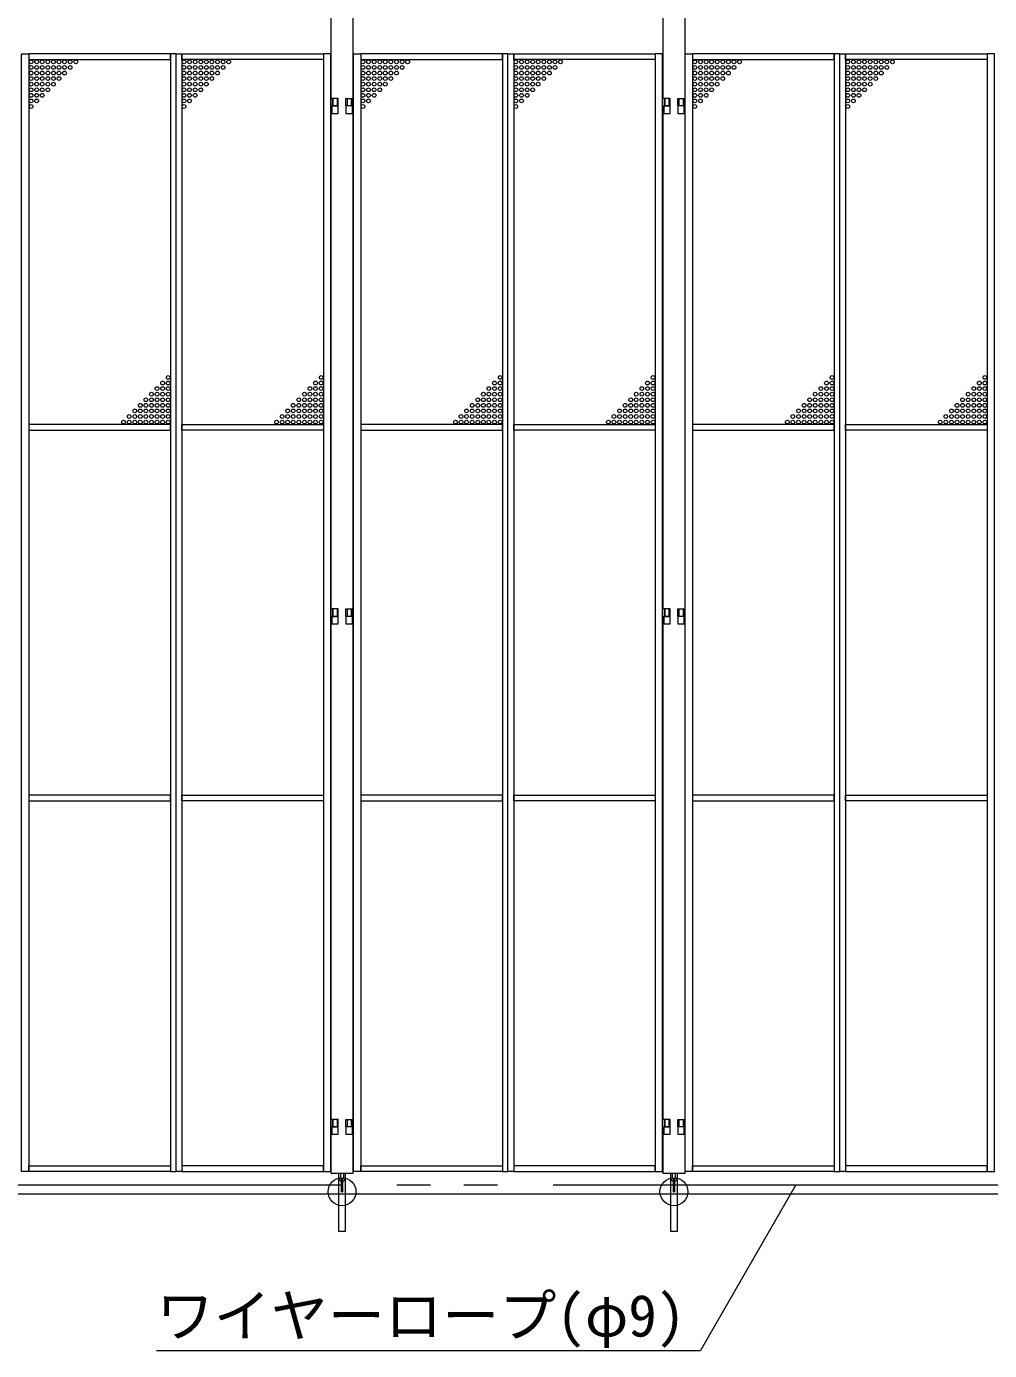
# Model space of a CAD drawing. Units: millimetres, scale not verified. Extents: x -16120 to 16120, y -26100 to 26100.
# Drawn here: x -11184 to -8596, y 8519 to 12077 of the extents above; entities that cross this region are included whole.
import ezdxf
from ezdxf.enums import TextEntityAlignment as Align

# ---------------------------------------------------------------- set-up
doc = ezdxf.new("R2010")
doc.units = ezdxf.units.MM
doc.header["$LTSCALE"] = 150
doc.header["$PDMODE"] = 32
doc.header["$PDSIZE"] = 75
doc.linetypes.add('DASHED1', pattern=[1.8, 1.2, -0.6])
doc.linetypes.add('DOUBLE_CHAIN2', pattern=[12.8, 9, -1, 0.6, -0.6, 0.6, -1])
for name, color, linetype, lineweight in [('0-2_ACCG-3018', 134, 'Continuous', 18), ('0-5_ﾍﾞｰｽﾗｲﾝ', 134, 'Continuous', 18), ('0-8_ﾜｲﾔｰﾛｰﾌﾟ', 134, 'DOUBLE_CHAIN2', 18), ('1-3_中央走行棒', 134, 'Continuous', 18), ('1-9_標準ﾊﾟﾈﾙ', 134, 'Continuous', 18), ('1-B_文字', 134, 'Continuous', 18), ('1-C_落とし棒', 134, 'Continuous', 18)]:
    doc.layers.add(name, color=color, linetype=linetype, lineweight=lineweight)
doc.styles.add('ＭＳ ゴシック', font='')
doc.styles.get('ＭＳ ゴシック').set_extended_font_data('MS Gothic')

msp = doc.modelspace()

# ---------------------------------------------------------------- linework, layer by layer
at = {"layer": '0-2_ACCG-3018'}
for centre in [(-11172, 11981.5), (-11172, 11966.5), (-11172, 11951.5), (-11157, 11981.5), (-11157, 11966.5), (-11157, 11951.5), (-11142, 11981.5), (-11142, 11966.5), (-11142, 11951.5), (-11127, 11981.5), (-11127, 11966.5), (-11127, 11951.5), (-11112, 11981.5), (-11112, 11966.5), (-11112, 11951.5), (-11097, 11981.5), (-11097, 11966.5), (-11097, 11951.5), (-11082, 11981.5), (-11082, 11966.5), (-11082, 11951.5), (-11067, 11981.5), (-11067, 11966.5), (-11052, 11981.5), (-10761, 11981.5), (-10761, 11966.5), (-10761, 11951.5), (-10746, 11981.5), (-10746, 11966.5), (-10746, 11951.5), (-10731, 11981.5), (-10731, 11966.5), (-10731, 11951.5), (-10716, 11981.5), (-10716, 11966.5), (-10716, 11951.5), (-10701, 11981.5), (-10701, 11966.5), (-10701, 11951.5), (-10686, 11981.5), (-10686, 11966.5), (-10686, 11951.5), (-10671, 11981.5), (-10671, 11966.5), (-10671, 11951.5), (-10656, 11981.5), (-10656, 11966.5), (-10641, 11981.5), (-10280, 11981.5), (-10280, 11966.5), (-10280, 11951.5), (-10265, 11981.5), (-10265, 11966.5), (-10265, 11951.5), (-10250, 11981.5), (-10250, 11966.5), (-10250, 11951.5), (-10235, 11981.5), (-10235, 11966.5), (-10235, 11951.5), (-10220, 11981.5), (-10220, 11966.5), (-10220, 11951.5), (-10205, 11981.5), (-10205, 11966.5), (-10205, 11951.5), (-10190, 11981.5), (-10190, 11966.5), (-10190, 11951.5), (-10175, 11981.5), (-10175, 11966.5), (-10160, 11981.5), (-9869, 11981.5), (-9869, 11966.5), (-9869, 11951.5), (-9854, 11981.5), (-9854, 11966.5), (-9854, 11951.5), (-9839, 11981.5), (-9839, 11966.5), (-9839, 11951.5), (-9824, 11981.5), (-9824, 11966.5), (-9824, 11951.5), (-9809, 11981.5), (-9809, 11966.5), (-9809, 11951.5), (-9794, 11981.5), (-9794, 11966.5), (-9794, 11951.5), (-9779, 11981.5), (-9779, 11966.5), (-9779, 11951.5), (-9764, 11981.5), (-9764, 11966.5), (-9749, 11981.5), (-9388, 11981.5), (-9388, 11966.5), (-9388, 11951.5), (-9373, 11981.5), (-9373, 11966.5), (-9373, 11951.5), (-9358, 11981.5), (-9358, 11966.5), (-9358, 11951.5), (-9343, 11981.5), (-9343, 11966.5), (-9343, 11951.5), (-9328, 11981.5), (-9328, 11966.5), (-9328, 11951.5), (-9313, 11981.5), (-9313, 11966.5), (-9313, 11951.5), (-9298, 11981.5), (-9298, 11966.5), (-9298, 11951.5), (-9283, 11981.5), (-9283, 11966.5), (-9268, 11981.5), (-8977, 11981.5), (-8977, 11966.5), (-8977, 11951.5), (-8962, 11981.5), (-8962, 11966.5), (-8962, 11951.5), (-8947, 11981.5), (-8947, 11966.5), (-8947, 11951.5), (-8932, 11981.5), (-8932, 11966.5), (-8932, 11951.5), (-8917, 11981.5), (-8917, 11966.5), (-8917, 11951.5), (-8902, 11981.5), (-8902, 11966.5), (-8902, 11951.5), (-8887, 11981.5), (-8887, 11966.5), (-8887, 11951.5), (-8872, 11981.5), (-8872, 11966.5), (-8857, 11981.5), (-11172, 11936.5), (-11172, 11921.5), (-11157, 11936.5), (-11157, 11921.5), (-11142, 11936.5), (-11142, 11921.5), (-11127, 11936.5), (-11127, 11921.5), (-11112, 11936.5), (-11112, 11921.5), (-11097, 11936.5), (-10761, 11936.5), (-10761, 11921.5), (-10746, 11936.5), (-10746, 11921.5), (-10731, 11936.5), (-10731, 11921.5), (-10716, 11936.5), (-10716, 11921.5), (-10701, 11936.5), (-10701, 11921.5), (-10686, 11936.5), (-10280, 11936.5), (-10280, 11921.5), (-10265, 11936.5), (-10265, 11921.5), (-10250, 11936.5), (-10250, 11921.5), (-10235, 11936.5), (-10235, 11921.5), (-10220, 11936.5), (-10220, 11921.5), (-10205, 11936.5), (-9869, 11936.5), (-9869, 11921.5), (-9854, 11936.5), (-9854, 11921.5), (-9839, 11936.5), (-9839, 11921.5), (-9824, 11936.5), (-9824, 11921.5), (-9809, 11936.5), (-9809, 11921.5), (-9794, 11936.5), (-9388, 11936.5), (-9388, 11921.5), (-9373, 11936.5), (-9373, 11921.5), (-9358, 11936.5), (-9358, 11921.5), (-9343, 11936.5), (-9343, 11921.5), (-9328, 11936.5), (-9328, 11921.5), (-9313, 11936.5), (-8977, 11936.5), (-8977, 11921.5), (-8962, 11936.5), (-8962, 11921.5), (-8947, 11936.5), (-8947, 11921.5), (-8932, 11936.5), (-8932, 11921.5), (-8917, 11936.5), (-8917, 11921.5), (-8902, 11936.5), (-11172, 11906.5), (-11172, 11891.5), (-11157, 11906.5), (-11157, 11891.5), (-11142, 11906.5), (-11142, 11891.5), (-11127, 11906.5), (-10761, 11906.5), (-10761, 11891.5), (-10746, 11906.5), (-10746, 11891.5), (-10731, 11906.5), (-10731, 11891.5), (-10716, 11906.5), (-10280, 11906.5), (-10280, 11891.5), (-10265, 11906.5), (-10265, 11891.5), (-10250, 11906.5), (-10250, 11891.5), (-10235, 11906.5), (-9869, 11906.5), (-9869, 11891.5), (-9854, 11906.5), (-9854, 11891.5), (-9839, 11906.5), (-9839, 11891.5), (-9824, 11906.5), (-9388, 11906.5), (-9388, 11891.5), (-9373, 11906.5), (-9373, 11891.5), (-9358, 11906.5), (-9358, 11891.5), (-9343, 11906.5), (-8977, 11906.5), (-8977, 11891.5), (-8962, 11906.5), (-8962, 11891.5), (-8947, 11906.5), (-8947, 11891.5), (-8932, 11906.5), (-11172, 11876.5), (-11172, 11861.5), (-11157, 11876.5), (-10761, 11876.5), (-10761, 11861.5), (-10746, 11876.5), (-10280, 11876.5), (-10280, 11861.5), (-10265, 11876.5), (-9869, 11876.5), (-9869, 11861.5), (-9854, 11876.5), (-9388, 11876.5), (-9388, 11861.5), (-9373, 11876.5), (-8977, 11876.5), (-8977, 11861.5), (-8962, 11876.5), (-10803.5, 11133.5), (-10392.5, 11133.5), (-9911.5, 11133.5), (-9500.5, 11133.5), (-9019.5, 11133.5), (-8608.5, 11133.5), (-10833.5, 11103.5), (-10818.5, 11118.5), (-10818.5, 11103.5), (-10803.5, 11118.5), (-10803.5, 11103.5), (-10422.5, 11103.5), (-10407.5, 11118.5), (-10407.5, 11103.5), (-10392.5, 11118.5), (-10392.5, 11103.5), (-9941.5, 11103.5), (-9926.5, 11118.5), (-9926.5, 11103.5), (-9911.5, 11118.5), (-9911.5, 11103.5), (-9530.5, 11103.5), (-9515.5, 11118.5), (-9515.5, 11103.5), (-9500.5, 11118.5), (-9500.5, 11103.5), (-9049.5, 11103.5), (-9034.5, 11118.5), (-9034.5, 11103.5), (-9019.5, 11118.5), (-9019.5, 11103.5), (-8638.5, 11103.5), (-8623.5, 11118.5), (-8623.5, 11103.5), (-8608.5, 11118.5), (-8608.5, 11103.5), (-10863.5, 11073.5), (-10848.5, 11088.5), (-10848.5, 11073.5), (-10833.5, 11088.5), (-10833.5, 11073.5), (-10818.5, 11088.5), (-10818.5, 11073.5), (-10803.5, 11088.5), (-10803.5, 11073.5), (-10452.5, 11073.5), (-10437.5, 11088.5), (-10437.5, 11073.5), (-10422.5, 11088.5), (-10422.5, 11073.5), (-10407.5, 11088.5), (-10407.5, 11073.5), (-10392.5, 11088.5), (-10392.5, 11073.5), (-9971.5, 11073.5), (-9956.5, 11088.5), (-9956.5, 11073.5), (-9941.5, 11088.5), (-9941.5, 11073.5), (-9926.5, 11088.5), (-9926.5, 11073.5), (-9911.5, 11088.5), (-9911.5, 11073.5), (-9560.5, 11073.5), (-9545.5, 11088.5), (-9545.5, 11073.5), (-9530.5, 11088.5), (-9530.5, 11073.5), (-9515.5, 11088.5), (-9515.5, 11073.5), (-9500.5, 11088.5), (-9500.5, 11073.5), (-9079.5, 11073.5), (-9064.5, 11088.5), (-9064.5, 11073.5), (-9049.5, 11088.5), (-9049.5, 11073.5), (-9034.5, 11088.5), (-9034.5, 11073.5), (-9019.5, 11088.5), (-9019.5, 11073.5), (-8668.5, 11073.5), (-8653.5, 11088.5), (-8653.5, 11073.5), (-8638.5, 11088.5), (-8638.5, 11073.5), (-8623.5, 11088.5), (-8623.5, 11073.5), (-8608.5, 11088.5), (-8608.5, 11073.5), (-10908.5, 11028.5), (-10893.5, 11043.5), (-10893.5, 11028.5), (-10878.5, 11058.5), (-10878.5, 11043.5), (-10878.5, 11028.5), (-10863.5, 11058.5), (-10863.5, 11043.5), (-10863.5, 11028.5), (-10848.5, 11058.5), (-10848.5, 11043.5), (-10848.5, 11028.5), (-10833.5, 11058.5), (-10833.5, 11043.5), (-10833.5, 11028.5), (-10818.5, 11058.5), (-10818.5, 11043.5), (-10818.5, 11028.5), (-10803.5, 11058.5), (-10803.5, 11043.5), (-10803.5, 11028.5), (-10497.5, 11028.5), (-10482.5, 11043.5), (-10482.5, 11028.5), (-10467.5, 11058.5), (-10467.5, 11043.5), (-10467.5, 11028.5), (-10452.5, 11058.5), (-10452.5, 11043.5), (-10452.5, 11028.5), (-10437.5, 11058.5), (-10437.5, 11043.5), (-10437.5, 11028.5), (-10422.5, 11058.5), (-10422.5, 11043.5), (-10422.5, 11028.5), (-10407.5, 11058.5), (-10407.5, 11043.5), (-10407.5, 11028.5), (-10392.5, 11058.5), (-10392.5, 11043.5), (-10392.5, 11028.5), (-10016.5, 11028.5), (-10001.5, 11043.5), (-10001.5, 11028.5), (-9986.5, 11058.5), (-9986.5, 11043.5), (-9986.5, 11028.5), (-9971.5, 11058.5), (-9971.5, 11043.5), (-9971.5, 11028.5), (-9956.5, 11058.5), (-9956.5, 11043.5), (-9956.5, 11028.5), (-9941.5, 11058.5), (-9941.5, 11043.5), (-9941.5, 11028.5), (-9926.5, 11058.5), (-9926.5, 11043.5), (-9926.5, 11028.5), (-9911.5, 11058.5), (-9911.5, 11043.5), (-9911.5, 11028.5), (-9605.5, 11028.5), (-9590.5, 11043.5), (-9590.5, 11028.5), (-9575.5, 11058.5), (-9575.5, 11043.5), (-9575.5, 11028.5), (-9560.5, 11058.5), (-9560.5, 11043.5), (-9560.5, 11028.5), (-9545.5, 11058.5), (-9545.5, 11043.5), (-9545.5, 11028.5), (-9530.5, 11058.5), (-9530.5, 11043.5), (-9530.5, 11028.5), (-9515.5, 11058.5), (-9515.5, 11043.5), (-9515.5, 11028.5), (-9500.5, 11058.5), (-9500.5, 11043.5), (-9500.5, 11028.5), (-9124.5, 11028.5), (-9109.5, 11043.5), (-9109.5, 11028.5), (-9094.5, 11058.5), (-9094.5, 11043.5), (-9094.5, 11028.5), (-9079.5, 11058.5), (-9079.5, 11043.5), (-9079.5, 11028.5), (-9064.5, 11058.5), (-9064.5, 11043.5), (-9064.5, 11028.5), (-9049.5, 11058.5), (-9049.5, 11043.5), (-9049.5, 11028.5), (-9034.5, 11058.5), (-9034.5, 11043.5), (-9034.5, 11028.5), (-9019.5, 11058.5), (-9019.5, 11043.5), (-9019.5, 11028.5), (-8713.5, 11028.5), (-8698.5, 11043.5), (-8698.5, 11028.5), (-8683.5, 11058.5), (-8683.5, 11043.5), (-8683.5, 11028.5), (-8668.5, 11058.5), (-8668.5, 11043.5), (-8668.5, 11028.5), (-8653.5, 11058.5), (-8653.5, 11043.5), (-8653.5, 11028.5), (-8638.5, 11058.5), (-8638.5, 11043.5), (-8638.5, 11028.5), (-8623.5, 11058.5), (-8623.5, 11043.5), (-8623.5, 11028.5), (-8608.5, 11058.5), (-8608.5, 11043.5), (-8608.5, 11028.5), (-10923.5, 11013.5), (-10908.5, 11013.5), (-10893.5, 11013.5), (-10878.5, 11013.5), (-10863.5, 11013.5), (-10848.5, 11013.5), (-10833.5, 11013.5), (-10818.5, 11013.5), (-10803.5, 11013.5), (-10512.5, 11013.5), (-10497.5, 11013.5), (-10482.5, 11013.5), (-10467.5, 11013.5), (-10452.5, 11013.5), (-10437.5, 11013.5), (-10422.5, 11013.5), (-10407.5, 11013.5), (-10392.5, 11013.5), (-10031.5, 11013.5), (-10016.5, 11013.5), (-10001.5, 11013.5), (-9986.5, 11013.5), (-9971.5, 11013.5), (-9956.5, 11013.5), (-9941.5, 11013.5), (-9926.5, 11013.5), (-9911.5, 11013.5), (-9620.5, 11013.5), (-9605.5, 11013.5), (-9590.5, 11013.5), (-9575.5, 11013.5), (-9560.5, 11013.5), (-9545.5, 11013.5), (-9530.5, 11013.5), (-9515.5, 11013.5), (-9500.5, 11013.5), (-9139.5, 11013.5), (-9124.5, 11013.5), (-9109.5, 11013.5), (-9094.5, 11013.5), (-9079.5, 11013.5), (-9064.5, 11013.5), (-9049.5, 11013.5), (-9034.5, 11013.5), (-9019.5, 11013.5), (-8728.5, 11013.5), (-8713.5, 11013.5), (-8698.5, 11013.5), (-8683.5, 11013.5), (-8668.5, 11013.5), (-8653.5, 11013.5), (-8638.5, 11013.5), (-8623.5, 11013.5), (-8608.5, 11013.5)]:
    msp.add_circle(centre, 5, dxfattribs=at)
at = {"layer": '0-5_ﾍﾞｰｽﾗｲﾝ'}
msp.add_line((-13950.3, 8940), (1899.7, 8940), dxfattribs=at)
at = {"layer": '0-8_ﾜｲﾔｰﾛｰﾌﾟ'}
msp.add_line((1181.3, 8963), (-11981.8, 8963), dxfattribs=at)
at = {"layer": '1-3_中央走行棒'}
for p, q in [((-10366.3, 11863), (-10366.3, 10511.5)), ((-10306.3, 10511.5), (-10306.3, 11863)), ((-9474.3, 11863), (-9474.3, 10511.5)), ((-9414.3, 10511.5), (-9414.3, 11863)), ((-10366.3, 10491.5), (-10366.3, 9140)), ((-10306.3, 9140), (-10306.3, 10491.5)), ((-9474.3, 10491.5), (-9474.3, 9140)), ((-9414.3, 9140), (-9414.3, 10491.5)), ((-10344.8, 8981.9), (-10344.8, 8995)), ((-10339.8, 8981.9), (-10339.8, 8995)), ((-10338.8, 8980.5), (-10338.8, 8945.5)), ((-10333.8, 8945.5), (-10333.8, 8980.5)), ((-10332.8, 8995), (-10332.8, 8981.9)), ((-10327.8, 8995), (-10327.8, 8981.9)), ((-9452.8, 8981.9), (-9452.8, 8995)), ((-9447.8, 8981.9), (-9447.8, 8995)), ((-9446.8, 8980.5), (-9446.8, 8945.5)), ((-9441.8, 8945.5), (-9441.8, 8980.5)), ((-9440.8, 8995), (-9440.8, 8981.9)), ((-9435.8, 8995), (-9435.8, 8981.9))]:
    msp.add_line(p, q, dxfattribs=at)
for points in [[(-10361.3, 13215), (-10366.3, 13215), (-10366.3, 11883)], [(-10306.3, 11883), (-10306.3, 13215), (-10311.3, 13215)], [(-9469.3, 13215), (-9474.3, 13215), (-9474.3, 11883)], [(-9414.3, 11883), (-9414.3, 13215), (-9419.3, 13215)], [(-10366.3, 9120), (-10366.3, 8995), (-10306.3, 8995), (-10306.3, 9120)], [(-9474.3, 9120), (-9474.3, 8995), (-9414.3, 8995), (-9414.3, 9120)]]:
    msp.add_lwpolyline(points, dxfattribs=at)
for points in [[(-10363.9, 11843), (-10346.6, 11843), (-10346.6, 11863), (-10363.9, 11863)], [(-10325.9, 11843), (-10308.6, 11843), (-10308.6, 11863), (-10325.9, 11863)], [(-9471.9, 11843), (-9454.6, 11843), (-9454.6, 11863), (-9471.9, 11863)], [(-9433.9, 11843), (-9416.6, 11843), (-9416.6, 11863), (-9433.9, 11863)], [(-10363.9, 10471.5), (-10346.6, 10471.5), (-10346.6, 10491.5), (-10363.9, 10491.5)], [(-10325.9, 10471.5), (-10308.6, 10471.5), (-10308.6, 10491.5), (-10325.9, 10491.5)], [(-9471.9, 10471.5), (-9454.6, 10471.5), (-9454.6, 10491.5), (-9471.9, 10491.5)], [(-9433.9, 10471.5), (-9416.6, 10471.5), (-9416.6, 10491.5), (-9433.9, 10491.5)], [(-10363.9, 9100), (-10346.6, 9100), (-10346.6, 9120), (-10363.9, 9120)], [(-10325.9, 9100), (-10308.6, 9100), (-10308.6, 9120), (-10325.9, 9120)], [(-9471.9, 9100), (-9454.6, 9100), (-9454.6, 9120), (-9471.9, 9120)], [(-9433.9, 9100), (-9416.6, 9100), (-9416.6, 9120), (-9433.9, 9120)]]:
    msp.add_lwpolyline(points, close=True, dxfattribs=at)
for centre, radius, start, end in [((-10336.3, 8981.9), 8.51, 180, 253.2535), ((-10336.3, 8981.9), 3.5, 180, 225.592), ((-10336.3, 8981.9), 8.51, 287.4635, 360), ((-10336.3, 8981.9), 3.5, 316.7866, 360), ((-9444.3, 8981.9), 8.51, 180, 253.2535), ((-9444.3, 8981.9), 3.5, 180, 225.592), ((-9444.3, 8981.9), 8.51, 287.4635, 360), ((-9444.3, 8981.9), 3.5, 316.7866, 360)]:
    msp.add_arc(centre, radius, start, end, dxfattribs=at)
for p in [(-10336.3, 8945.5), (-9444.3, 8945.5)]:
    msp.add_point(p, dxfattribs=at)
at = {"layer": '1-9_標準ﾊﾟﾈﾙ'}
for p, q in [((-10363, 11883), (-10363, 11863)), ((-10309.5, 11883), (-10309.5, 11863)), ((-9471, 11883), (-9471, 11863)), ((-9417.6, 11883), (-9417.6, 11863)), ((-10363, 10511.5), (-10363, 10491.5)), ((-10309.5, 10511.5), (-10309.5, 10491.5)), ((-9471, 10511.5), (-9471, 10491.5)), ((-9417.6, 10511.5), (-9417.6, 10491.5)), ((-10363, 9140), (-10363, 9120)), ((-10309.5, 9140), (-10309.5, 9120)), ((-9471, 9140), (-9471, 9120)), ((-9417.6, 9140), (-9417.6, 9120))]:
    msp.add_line(p, q, dxfattribs=at)
at = {"layer": '1-9_標準ﾊﾟﾈﾙ', "linetype": 'DASHED1'}
for p, q in [((-10360.8, 11883), (-10360.8, 11863)), ((-10349.8, 11883), (-10349.8, 11863)), ((-10322.8, 11883), (-10322.8, 11863)), ((-10311.8, 11883), (-10311.8, 11863)), ((-9468.8, 11883), (-9468.8, 11863)), ((-9457.8, 11883), (-9457.8, 11863)), ((-9430.8, 11883), (-9430.8, 11863)), ((-9419.8, 11883), (-9419.8, 11863)), ((-10360.8, 10511.5), (-10360.8, 10491.5)), ((-10349.8, 10511.5), (-10349.8, 10491.5)), ((-10322.8, 10511.5), (-10322.8, 10491.5)), ((-10311.8, 10511.5), (-10311.8, 10491.5)), ((-9468.8, 10511.5), (-9468.8, 10491.5)), ((-9457.8, 10511.5), (-9457.8, 10491.5)), ((-9430.8, 10511.5), (-9430.8, 10491.5)), ((-9419.8, 10511.5), (-9419.8, 10491.5)), ((-10360.8, 9140), (-10360.8, 9120)), ((-10349.8, 9140), (-10349.8, 9120)), ((-10322.8, 9140), (-10322.8, 9120)), ((-10311.8, 9140), (-10311.8, 9120)), ((-9468.8, 9140), (-9468.8, 9120)), ((-9457.8, 9140), (-9457.8, 9120)), ((-9430.8, 9140), (-9430.8, 9120)), ((-9419.8, 9140), (-9419.8, 9120))]:
    msp.add_line(p, q, dxfattribs=at)
at = {"layer": '1-9_標準ﾊﾟﾈﾙ'}
for points in [[(-11197.8, 12003), (-11178, 12003), (-11178, 9000), (-11197.8, 9000)], [(-10797.5, 12003), (-11178, 12003), (-11178, 11987.5), (-10797.5, 11987.5)], [(-10782.3, 12003), (-10797.5, 12003), (-10797.5, 9000), (-10782.3, 9000)], [(-10782.3, 12003), (-10767, 12003), (-10767, 9000), (-10782.3, 9000)], [(-10767, 12003), (-10386.5, 12003), (-10386.5, 11987.5), (-10767, 11987.5)], [(-10366.8, 12003), (-10386.5, 12003), (-10386.5, 9000), (-10366.8, 9000)], [(-10305.8, 12003), (-10286, 12003), (-10286, 9000), (-10305.8, 9000)], [(-9905.5, 12003), (-10286, 12003), (-10286, 11987.5), (-9905.5, 11987.5)], [(-9890.3, 12003), (-9905.5, 12003), (-9905.5, 9000), (-9890.3, 9000)], [(-9890.3, 12003), (-9875, 12003), (-9875, 9000), (-9890.3, 9000)], [(-9875, 12003), (-9494.5, 12003), (-9494.5, 11987.5), (-9875, 11987.5)], [(-9474.8, 12003), (-9494.5, 12003), (-9494.5, 9000), (-9474.8, 9000)], [(-9413.8, 12003), (-9394, 12003), (-9394, 9000), (-9413.8, 9000)], [(-9013.5, 12003), (-9394, 12003), (-9394, 11987.5), (-9013.5, 11987.5)], [(-8998.3, 12003), (-9013.5, 12003), (-9013.5, 9000), (-8998.3, 9000)], [(-8998.3, 12003), (-8983, 12003), (-8983, 9000), (-8998.3, 9000)], [(-8983, 12003), (-8602.5, 12003), (-8602.5, 11987.5), (-8983, 11987.5)], [(-8582.8, 12003), (-8602.5, 12003), (-8602.5, 9000), (-8582.8, 9000)], [(-10797.5, 11007.5), (-11178, 11007.5), (-11178, 10991.5), (-10797.5, 10991.5)], [(-10767, 11007.5), (-10386.5, 11007.5), (-10386.5, 10991.5), (-10767, 10991.5)], [(-9905.5, 11007.5), (-10286, 11007.5), (-10286, 10991.5), (-9905.5, 10991.5)], [(-9875, 11007.5), (-9494.5, 11007.5), (-9494.5, 10991.5), (-9875, 10991.5)], [(-9013.5, 11007.5), (-9394, 11007.5), (-9394, 10991.5), (-9013.5, 10991.5)], [(-8983, 11007.5), (-8602.5, 11007.5), (-8602.5, 10991.5), (-8983, 10991.5)], [(-10797.5, 10011.5), (-11178, 10011.5), (-11178, 9995.5), (-10797.5, 9995.5)], [(-10767, 10011.5), (-10386.5, 10011.5), (-10386.5, 9995.5), (-10767, 9995.5)], [(-9905.5, 10011.5), (-10286, 10011.5), (-10286, 9995.5), (-9905.5, 9995.5)], [(-9875, 10011.5), (-9494.5, 10011.5), (-9494.5, 9995.5), (-9875, 9995.5)], [(-9013.5, 10011.5), (-9394, 10011.5), (-9394, 9995.5), (-9013.5, 9995.5)], [(-8983, 10011.5), (-8602.5, 10011.5), (-8602.5, 9995.5), (-8983, 9995.5)], [(-10797.5, 9000), (-11178, 9000), (-11178, 9015.5), (-10797.5, 9015.5)], [(-10767, 9000), (-10386.5, 9000), (-10386.5, 9015.5), (-10767, 9015.5)], [(-9905.5, 9000), (-10286, 9000), (-10286, 9015.5), (-9905.5, 9015.5)], [(-9875, 9000), (-9494.5, 9000), (-9494.5, 9015.5), (-9875, 9015.5)], [(-9013.5, 9000), (-9394, 9000), (-9394, 9015.5), (-9013.5, 9015.5)], [(-8983, 9000), (-8602.5, 9000), (-8602.5, 9015.5), (-8983, 9015.5)]]:
    msp.add_lwpolyline(points, close=True, dxfattribs=at)
for points in [[(-10366.8, 11863), (-10346.8, 11863), (-10346.8, 11883), (-10366.8, 11883)], [(-10305.8, 11863), (-10325.8, 11863), (-10325.8, 11883), (-10305.8, 11883)], [(-9474.8, 11863), (-9454.8, 11863), (-9454.8, 11883), (-9474.8, 11883)], [(-9413.8, 11863), (-9433.8, 11863), (-9433.8, 11883), (-9413.8, 11883)], [(-10366.8, 10491.5), (-10346.8, 10491.5), (-10346.8, 10511.5), (-10366.8, 10511.5)], [(-10305.8, 10491.5), (-10325.8, 10491.5), (-10325.8, 10511.5), (-10305.8, 10511.5)], [(-9474.8, 10491.5), (-9454.8, 10491.5), (-9454.8, 10511.5), (-9474.8, 10511.5)], [(-9413.8, 10491.5), (-9433.8, 10491.5), (-9433.8, 10511.5), (-9413.8, 10511.5)], [(-10366.8, 9120), (-10346.8, 9120), (-10346.8, 9140), (-10366.8, 9140)], [(-10305.8, 9120), (-10325.8, 9120), (-10325.8, 9140), (-10305.8, 9140)], [(-9474.8, 9120), (-9454.8, 9120), (-9454.8, 9140), (-9474.8, 9140)], [(-9413.8, 9120), (-9433.8, 9120), (-9433.8, 9140), (-9413.8, 9140)]]:
    msp.add_lwpolyline(points, dxfattribs=at)
at = {"layer": '1-B_文字'}
msp.add_line((-10835.1, 8518.8), (-9373.6, 8518.8), dxfattribs=at)
msp.add_lwpolyline([(-9116.8, 8963.8), (-9372.5, 8518.8), (-9373.1, 8518.8)], dxfattribs=at)
at = {"layer": '1-C_落とし棒'}
for points in [[(-10327.8, 8995), (-10327.8, 8838.8), (-10344.8, 8838.8), (-10344.8, 8995)], [(-9435.8, 8995), (-9435.8, 8838.8), (-9452.8, 8838.8), (-9452.8, 8995)]]:
    msp.add_lwpolyline(points, close=True, dxfattribs=at)

# ---------------------------------------------------------------- texts
at = {"layer": '1-B_文字', "style": 'ＭＳ ゴシック'}
msp.add_text('ワイヤーロープ(φ9)', height=112.6, dxfattribs=at).set_placement((-10835.1, 8522.5), align=Align.BOTTOM_LEFT)

doc.saveas('drawing.dxf')
